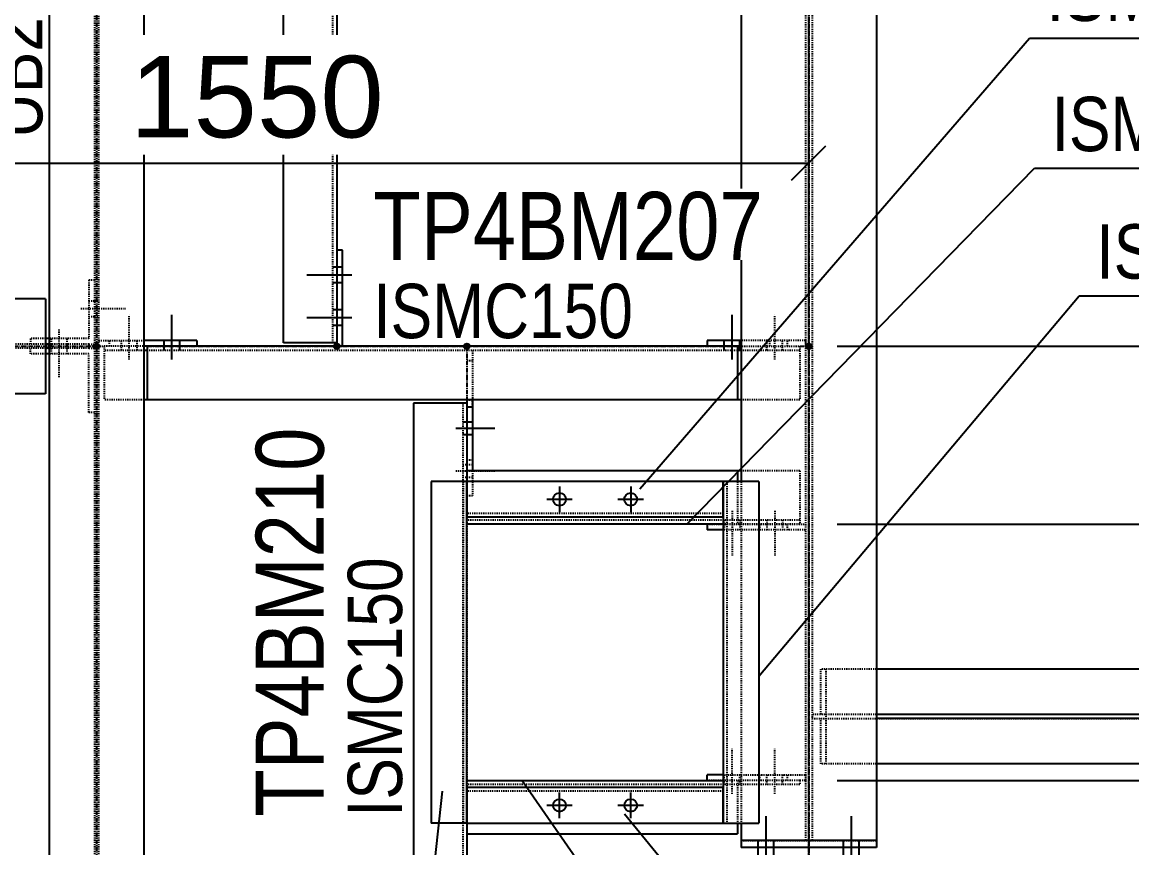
# Model space of a CAD drawing. Header units: millimetres. Extents: x 2102 to 21371, y 12217 to 26594.
# Drawn here: x 19028 to 20586, y 14616 to 15776 of the extents above; entities that cross this region are included whole.
import ezdxf

# ---------------------------------------------------------------- set-up
doc = ezdxf.new("R2010")
doc.units = ezdxf.units.MM
for name, pattern in [('CENTER', [12.7, 7.9375, -1.5875, 1.5875, -1.5875]), ('DXK_LINE_DOT2', [3.9198, 1.9599, -1.9599]), ('DXK_LINE_DOT5', [7.8785, 2.979, -0.9799, 0.9799, -0.9799, 0.9799, -0.9799])]:
    doc.linetypes.add(name, pattern=pattern)
for name, color, linetype in [('1', 7, 'Continuous'), ('2', 7, 'Continuous'), ('4', 7, 'Continuous'), ('6', 7, 'Continuous'), ('8', 7, 'Continuous')]:
    doc.layers.add(name, color=color, linetype=linetype)
doc.styles.add('Arial', font='arial.ttf', dxfattribs={"height": 0.2})
doc.styles.add('Arial Narrow', font='ARIALN.TTF', dxfattribs={"height": 0.2})

# ---------------------------------------------------------------- blocks, each defined once
blk = doc.blocks.new('GridLine-116860372-154899 - 114867')
at = {"layer": '2', "color": 7, "linetype": 'DXK_LINE_DOT5'}
blk.add_line((23950.6, 10927.9), (23950.6, 14695.8), dxfattribs=at)
blk = doc.blocks.new('GridLine-116860372-116904 - 114867')
at = {"layer": '2', "color": 7, "linetype": 'DXK_LINE_DOT5'}
blk.add_line((23950.6, 12454.5), (23950.6, 27661.7), dxfattribs=at)
blk = doc.blocks.new('Bolt-116860372-115338 - 114867')
at = {"layer": '1', "color": 1, "linetype": 'DXK_LINE_DOT2'}
for p, q in [((22673.1, 13886.9), (22751.8, 13886.9)), ((22687, 13900.6), (22697, 13900.6)), ((22697, 13900.6), (22704.1, 13900.6)), ((22687, 13873.1), (22697, 13873.1)), ((22697, 13873.1), (22704.1, 13873.1))]:
    blk.add_line(p, q, dxfattribs=at)
blk = doc.blocks.new('Bolt-116860372-115841 - 114867')
at = {"layer": '2', "color": 1, "linetype": 'Continuous'}
for p, q in [((23148.7, 13945.8), (23069.9, 13945.8)), ((23122.4, 13959.6), (23115.3, 13959.6)), ((23132.4, 13959.6), (23122.4, 13959.6)), ((23122.4, 13932.1), (23115.3, 13932.1)), ((23132.4, 13932.1), (23122.4, 13932.1)), ((23148.7, 13870.8), (23069.9, 13870.8)), ((23122.4, 13884.6), (23115.3, 13884.6)), ((23132.4, 13884.6), (23122.4, 13884.6)), ((23122.4, 13857.1), (23115.3, 13857.1)), ((23132.4, 13857.1), (23122.4, 13857.1))]:
    blk.add_line(p, q, dxfattribs=at)
blk = doc.blocks.new('Part-116860372-114999 - 114867')
at = {"layer": '1', "color": 6, "linetype": 'DXK_LINE_DOT2'}
for p, q in [((22697, 15569.1), (22697, 12668.6)), ((22704.1, 15569.1), (22704.1, 12668.6))]:
    blk.add_line(p, q, dxfattribs=at)
at = {"layer": '2', "color": 2, "linetype": 'Continuous'}
for p, q in [((22617.3, 15464.6), (22617.3, 12662.3)), ((22783.8, 15479.8), (22783.8, 12662.3))]:
    blk.add_line(p, q, dxfattribs=at)
at = {"layer": '4', "color": 4, "linetype": 'CENTER'}
blk.add_line((22700.6, 15583.3), (22700.6, 12570.8), dxfattribs=at)
blk = doc.blocks.new('Part-116860372-115005 - 114867')
at = {"layer": '1', "color": 6, "linetype": 'DXK_LINE_DOT2'}
for p, q in [((23944.7, 20971.6), (23944.7, 12953.3)), ((23956.4, 20971.6), (23956.4, 12953.3)), ((23831.8, 13583.3), (23831.8, 12983.3))]:
    blk.add_line(p, q, dxfattribs=at)
at = {"layer": '2', "color": 2, "linetype": 'Continuous'}
for p, q in [((23831.8, 15464.6), (23831.8, 13583.3)), ((24069.3, 15464.6), (24069.3, 12953.3)), ((23831.8, 12983.3), (23831.8, 12953.3)), ((24069.3, 12953.3), (23831.8, 12953.3))]:
    blk.add_line(p, q, dxfattribs=at)
at = {"layer": '4', "color": 4, "linetype": 'CENTER'}
blk.add_line((23950.6, 21320.8), (23950.6, 12570.8), dxfattribs=at)
blk = doc.blocks.new('Part-116860372-115019 - 114867')
at = {"layer": '4', "linetype": 'Continuous'}
for points in [[(21450.6, 13815.8, -1), (21450.6, 13825.8, -1)], [(22700.6, 13815.8, -1), (22700.6, 13825.8, -1)]]:
    blk.add_hatch(color=4, dxfattribs=at).paths.add_polyline_path(points)
at = {"layer": '1', "color": 6, "linetype": 'DXK_LINE_DOT2'}
for p, q in [((22231.7, 13904.1), (21794.2, 13904.1)), ((21464.1, 13824.4), (21464.1, 13817.3)), ((21533.8, 13824.4), (21464.1, 13824.4)), ((21533.8, 13817.3), (21464.1, 13817.3)), ((22611.1, 13824.4), (21540.1, 13824.4)), ((22611.1, 13817.3), (21540.1, 13817.3)), ((22687, 13824.4), (22617.3, 13824.4)), ((22687, 13817.3), (22617.3, 13817.3)), ((22687, 13824.4), (22687, 13817.3)), ((22231.7, 13737.6), (21794.2, 13737.6))]:
    blk.add_line(p, q, dxfattribs=at)
at = {"layer": '2', "color": 2, "linetype": 'Continuous'}
for p, q in [((21540.1, 13904.1), (21540.1, 13737.6)), ((21794.2, 13904.1), (21540.1, 13904.1)), ((22611.1, 13904.1), (22231.7, 13904.1)), ((22611.1, 13904.1), (22611.1, 13737.6)), ((21540.1, 13824.4), (21533.8, 13824.4)), ((21540.1, 13817.3), (21533.8, 13817.3)), ((22617.3, 13824.4), (22611.1, 13824.4)), ((22617.3, 13817.3), (22611.1, 13817.3)), ((21794.2, 13737.6), (21540.1, 13737.6)), ((22611.1, 13737.6), (22231.7, 13737.6))]:
    blk.add_line(p, q, dxfattribs=at)
at = {"layer": '4', "color": 4, "linetype": 'CENTER'}
blk.add_line((21450.6, 13820.8), (22700.6, 13820.8), dxfattribs=at)
at = {"layer": '4', "color": 4, "linetype": 'Continuous'}
for centre in [(21450.6, 13820.8), (22700.6, 13820.8)]:
    blk.add_circle(centre, 5, dxfattribs=at)
blk = doc.blocks.new('Bolt-116860372-115392 - 114867')
at = {"layer": '2', "color": 1, "linetype": 'Continuous'}
for p, q in [((23875.6, 12892.1), (23875.6, 12995.8)), ((23875.6, 12892.1), (23875.6, 12995.8)), ((23875.6, 12892.1), (23875.6, 12995.8)), ((23875.6, 12892.1), (23875.6, 12995.8)), ((23875.6, 12892.1), (23875.6, 12995.8)), ((23875.6, 12892.1), (23875.6, 12995.8)), ((24025.6, 12892.1), (24025.6, 12995.8)), ((24025.6, 12892.1), (24025.6, 12995.8)), ((24025.6, 12892.1), (24025.6, 12995.8)), ((24025.6, 12892.1), (24025.6, 12995.8)), ((24025.6, 12892.1), (24025.6, 12995.8)), ((24025.6, 12892.1), (24025.6, 12995.8)), ((23861.8, 12940.8), (23861.8, 12953.3)), ((23861.8, 12940.8), (23861.8, 12953.3)), ((23861.8, 12940.8), (23861.8, 12953.3)), ((23861.8, 12940.8), (23861.8, 12953.3)), ((23861.8, 12940.8), (23861.8, 12953.3)), ((23861.8, 12940.8), (23861.8, 12953.3)), ((23889.3, 12940.8), (23889.3, 12953.3)), ((23889.3, 12940.8), (23889.3, 12953.3)), ((23889.3, 12940.8), (23889.3, 12953.3)), ((23889.3, 12940.8), (23889.3, 12953.3)), ((23889.3, 12940.8), (23889.3, 12953.3)), ((23889.3, 12940.8), (23889.3, 12953.3)), ((24011.8, 12940.8), (24011.8, 12953.3)), ((24011.8, 12940.8), (24011.8, 12953.3)), ((24011.8, 12940.8), (24011.8, 12953.3)), ((24011.8, 12940.8), (24011.8, 12953.3)), ((24011.8, 12940.8), (24011.8, 12953.3)), ((24011.8, 12940.8), (24011.8, 12953.3)), ((24039.3, 12940.8), (24039.3, 12953.3)), ((24039.3, 12940.8), (24039.3, 12953.3)), ((24039.3, 12940.8), (24039.3, 12953.3)), ((24039.3, 12940.8), (24039.3, 12953.3)), ((24039.3, 12940.8), (24039.3, 12953.3)), ((24039.3, 12940.8), (24039.3, 12953.3)), ((23861.8, 12908.3), (23861.8, 12939.6)), ((23861.8, 12908.3), (23861.8, 12939.6)), ((23861.8, 12908.3), (23861.8, 12939.6)), ((23861.8, 12908.3), (23861.8, 12939.6)), ((23861.8, 12908.3), (23861.8, 12939.6)), ((23861.8, 12908.3), (23861.8, 12939.6)), ((23889.3, 12908.3), (23889.3, 12939.6)), ((23889.3, 12908.3), (23889.3, 12939.6)), ((23889.3, 12908.3), (23889.3, 12939.6)), ((23889.3, 12908.3), (23889.3, 12939.6)), ((23889.3, 12908.3), (23889.3, 12939.6)), ((23889.3, 12908.3), (23889.3, 12939.6)), ((24011.8, 12908.3), (24011.8, 12939.6)), ((24011.8, 12908.3), (24011.8, 12939.6)), ((24011.8, 12908.3), (24011.8, 12939.6)), ((24011.8, 12908.3), (24011.8, 12939.6)), ((24011.8, 12908.3), (24011.8, 12939.6)), ((24011.8, 12908.3), (24011.8, 12939.6)), ((24039.3, 12908.3), (24039.3, 12939.6)), ((24039.3, 12908.3), (24039.3, 12939.6)), ((24039.3, 12908.3), (24039.3, 12939.6)), ((24039.3, 12908.3), (24039.3, 12939.6)), ((24039.3, 12908.3), (24039.3, 12939.6)), ((24039.3, 12908.3), (24039.3, 12939.6))]:
    blk.add_line(p, q, dxfattribs=at)
blk = doc.blocks.new('Part-116860372-115027 - 114867')
at = {"layer": '4', "linetype": 'Continuous'}
for points in [[(22700.6, 13815.8, -1), (22700.6, 13825.8, -1)], [(23950.6, 13815.8, -1), (23950.6, 13825.8, -1)]]:
    blk.add_hatch(color=4, dxfattribs=at).paths.add_polyline_path(points)
at = {"layer": '1', "color": 6, "linetype": 'DXK_LINE_DOT2'}
for p, q in [((22714.1, 13820.8), (22714.1, 13727.1)), ((22790.1, 13820.8), (22714.1, 13820.8)), ((22783.8, 13813.7), (22714.1, 13813.7)), ((23825.6, 13813.7), (22790.1, 13813.7)), ((23825.6, 13820.8), (23934.7, 13820.8)), ((23934.7, 13813.7), (23831.8, 13813.7)), ((23934.7, 13820.8), (23934.7, 13727.1)), ((22783.8, 13727.1), (22714.1, 13727.1)), ((23934.7, 13727.1), (23831.8, 13727.1))]:
    blk.add_line(p, q, dxfattribs=at)
at = {"layer": '2', "color": 2, "linetype": 'Continuous'}
for p, q in [((22790.1, 13813.7), (22783.8, 13813.7)), ((23825.6, 13820.8), (22790.1, 13820.8)), ((22790.1, 13727.1), (22790.1, 13820.8)), ((23825.6, 13820.8), (23825.6, 13727.1)), ((23831.8, 13813.7), (23825.6, 13813.7)), ((23831.8, 13727.1), (22783.8, 13727.1))]:
    blk.add_line(p, q, dxfattribs=at)
at = {"layer": '4', "color": 4, "linetype": 'CENTER'}
for p, q in [((22700.6, 13820.8), (22714.1, 13820.8)), ((22790.1, 13820.8), (23825.6, 13820.8)), ((23934.7, 13820.8), (23950.6, 13820.8))]:
    blk.add_line(p, q, dxfattribs=at)
at = {"layer": '4', "color": 4, "linetype": 'Continuous'}
for centre in [(22700.6, 13820.8), (23950.6, 13820.8)]:
    blk.add_circle(centre, 5, dxfattribs=at)
blk = doc.blocks.new('Part-116860372-115028 - 114867')
at = {"layer": '4', "linetype": 'Continuous'}
for points in [[(23350.6, 13815.8, -1), (23350.6, 13825.8, -1)], [(23350.6, 12565.8, -1), (23350.6, 12575.8, -1)]]:
    blk.add_hatch(color=4, dxfattribs=at).paths.add_polyline_path(points)
at = {"layer": '1', "color": 6, "linetype": 'DXK_LINE_DOT2'}
for p, q in [((23343.4, 13720.8), (23343.4, 12668.6)), ((23350.6, 13583.3), (23350.6, 12983.3)), ((23256.8, 12662.3), (23256.8, 12584.8)), ((23343.4, 12662.3), (23343.4, 12584.8)), ((23350.6, 12668.6), (23350.6, 12584.8)), ((23350.6, 12584.8), (23256.8, 12584.8))]:
    blk.add_line(p, q, dxfattribs=at)
at = {"layer": '2', "color": 2, "linetype": 'Continuous'}
for p, q in [((23256.8, 13720.8), (23256.8, 12662.3)), ((23350.6, 13720.8), (23256.8, 13720.8)), ((23350.6, 13720.8), (23350.6, 13583.3)), ((23350.6, 12983.3), (23350.6, 12668.6)), ((23256.8, 12668.6), (23350.6, 12668.6)), ((23343.4, 12668.6), (23343.4, 12662.3))]:
    blk.add_line(p, q, dxfattribs=at)
at = {"layer": '4', "color": 4, "linetype": 'CENTER'}
for p, q in [((23350.6, 13820.8), (23350.6, 13583.3)), ((23350.6, 12983.3), (23350.6, 12668.6)), ((23350.6, 12584.8), (23350.6, 12570.8))]:
    blk.add_line(p, q, dxfattribs=at)
at = {"layer": '4', "color": 4, "linetype": 'Continuous'}
for centre in [(23350.6, 13820.8), (23350.6, 12570.8)]:
    blk.add_circle(centre, 5, dxfattribs=at)
blk = doc.blocks.new('Part-116860372-115101 - 114867')
at = {"layer": '4', "linetype": 'Continuous'}
for points in [[(23122.4, 15578.3, -1), (23122.4, 15588.3, -1)], [(23122.4, 13815.8, -1), (23122.4, 13825.8, -1)]]:
    blk.add_hatch(color=4, dxfattribs=at).paths.add_polyline_path(points)
at = {"layer": '1', "color": 6, "linetype": 'DXK_LINE_DOT2'}
for p, q in [((23122.4, 15569.1), (23028.7, 15569.1)), ((23028.7, 15569.1), (23028.7, 15473.5)), ((23115.3, 15569.1), (23115.3, 15479.8)), ((23122.4, 15569.1), (23122.4, 15319.6)), ((23115.3, 13827.1), (23115.3, 15473.5)), ((23028.7, 15339.6), (23028.7, 15177.1)), ((23122.4, 15319.6), (23122.4, 15177.1))]:
    blk.add_line(p, q, dxfattribs=at)
at = {"layer": '2', "color": 2, "linetype": 'Continuous'}
for p, q in [((23028.7, 15479.8), (23028.7, 15339.6)), ((23122.4, 15473.5), (23028.7, 15473.5)), ((23115.3, 15479.8), (23115.3, 15473.5)), ((23122.4, 15473.5), (23122.4, 15339.6)), ((23028.7, 13827.1), (23028.7, 15177.1)), ((23122.4, 15177.1), (23122.4, 13827.1)), ((23122.4, 13827.1), (23028.7, 13827.1))]:
    blk.add_line(p, q, dxfattribs=at)
at = {"layer": '4', "color": 4, "linetype": 'CENTER'}
for p, q in [((23122.4, 15583.3), (23122.4, 15569.1)), ((23122.4, 15177.1), (23122.4, 13820.8))]:
    blk.add_line(p, q, dxfattribs=at)
at = {"layer": '4', "color": 4, "linetype": 'Continuous'}
for centre in [(23122.4, 15583.3), (23122.4, 13820.8)]:
    blk.add_circle(centre, 5, dxfattribs=at)
blk = doc.blocks.new('Part-116860372-115323 - 114867')
at = {"layer": '1', "color": 6, "linetype": 'DXK_LINE_DOT2'}
for p, q in [((22584.5, 13807.3), (22584.5, 13817.3)), ((22611.1, 13817.3), (22617.3, 13817.3)), ((22687, 13817.3), (22697, 13817.3)), ((22611.1, 13807.3), (22584.5, 13807.3)), ((22687, 13807.3), (22617.3, 13807.3)), ((22687, 13704.8), (22687, 13807.3)), ((22697, 13704.8), (22687, 13704.8))]:
    blk.add_line(p, q, dxfattribs=at)
at = {"layer": '2', "color": 2, "linetype": 'Continuous'}
blk.add_line((22617.3, 13807.3), (22611.1, 13807.3), dxfattribs=at)
blk = doc.blocks.new('Part-116860372-115324 - 114867')
at = {"layer": '1', "color": 6, "linetype": 'DXK_LINE_DOT2'}
for p, q in [((22697, 13936.9), (22687, 13936.9)), ((22687, 13936.9), (22687, 13834.4)), ((22584.5, 13834.4), (22584.5, 13824.4)), ((22611.1, 13834.4), (22584.5, 13834.4)), ((22687, 13834.4), (22617.3, 13834.4)), ((22611.1, 13824.4), (22617.3, 13824.4)), ((22687, 13824.4), (22697, 13824.4))]:
    blk.add_line(p, q, dxfattribs=at)
at = {"layer": '2', "color": 2, "linetype": 'Continuous'}
blk.add_line((22617.3, 13834.4), (22611.1, 13834.4), dxfattribs=at)
blk = doc.blocks.new('Bolt-116860372-115325 - 114867')
at = {"layer": '1', "color": 1, "linetype": 'DXK_LINE_DOT2'}
for p, q in [((22634.5, 13850.6), (22634.5, 13765.6)), ((22620.8, 13834.4), (22620.8, 13824.4)), ((22648.3, 13834.4), (22648.3, 13824.4)), ((22620.8, 13824.4), (22620.8, 13817.3)), ((22620.8, 13817.3), (22620.8, 13807.3)), ((22648.3, 13824.4), (22648.3, 13817.3)), ((22648.3, 13817.3), (22648.3, 13807.3))]:
    blk.add_line(p, q, dxfattribs=at)
blk = doc.blocks.new('Part-116860372-115391 - 114867')
at = {"layer": '1', "color": 6, "linetype": 'DXK_LINE_DOT2'}
blk.add_line((23831.8, 12953.3), (24069.3, 12953.3), dxfattribs=at)
at = {"layer": '2', "color": 2, "linetype": 'Continuous'}
for p, q in [((23831.8, 12953.3), (23831.8, 12940.8)), ((24069.3, 12953.3), (24069.3, 12940.8)), ((24069.3, 12940.8), (23831.8, 12940.8))]:
    blk.add_line(p, q, dxfattribs=at)
blk = doc.blocks.new('Bolt-116860372-116775 - 114867')
at = {"layer": '2', "color": 1, "linetype": 'Continuous'}
for p, q in [((23513.1, 12992.1), (23513.1, 13037.1)), ((23638.1, 12992.1), (23638.1, 13037.1)), ((23535.6, 13014.6), (23490.6, 13014.6)), ((23660.6, 13014.6), (23615.6, 13014.6))]:
    blk.add_line(p, q, dxfattribs=at)
for centre in [(23513.1, 13014.6), (23638.1, 13014.6)]:
    blk.add_circle(centre, 11.2, dxfattribs=at)
blk = doc.blocks.new('Bolt-116860372-115831 - 114867')
at = {"layer": '1', "color": 1, "linetype": 'DXK_LINE_DOT2'}
for p, q in [((23891, 13797.5), (23891, 13876.2)), ((23877.2, 13820.8), (23877.2, 13830.8)), ((23904.7, 13820.8), (23904.7, 13830.8)), ((23877.2, 13813.7), (23877.2, 13820.8)), ((23904.7, 13813.7), (23904.7, 13820.8))]:
    blk.add_line(p, q, dxfattribs=at)
at = {"layer": '2', "color": 1, "linetype": 'Continuous'}
for p, q in [((23816, 13797.5), (23816, 13876.2)), ((23802.2, 13820.8), (23802.2, 13830.8)), ((23829.7, 13820.8), (23829.7, 13830.8)), ((23802.2, 13813.7), (23802.2, 13820.8)), ((23829.7, 13813.7), (23829.7, 13820.8))]:
    blk.add_line(p, q, dxfattribs=at)
blk = doc.blocks.new('Part-116860372-115835 - 114867')
at = {"layer": '1', "color": 6, "linetype": 'DXK_LINE_DOT2'}
for p, q in [((23360.6, 13813.7), (23360.6, 13727.1)), ((23360.6, 13795.1), (23350.6, 13795.1)), ((23350.6, 13727.1), (23360.6, 13727.1)), ((23360.6, 13714.6), (23360.6, 13724.7)), ((23360.6, 13620.8), (23350.6, 13620.8)), ((23360.6, 13602.1), (23360.6, 13558.3)), ((23360.6, 13558.3), (23350.6, 13558.3))]:
    blk.add_line(p, q, dxfattribs=at)
at = {"layer": '2', "color": 2, "linetype": 'Continuous'}
for p, q in [((23350.6, 13727.1), (23350.6, 13721.9)), ((23350.6, 13721.9), (23350.6, 13720.8)), ((23350.6, 13714.6), (23360.6, 13714.6)), ((23360.6, 13727.1), (23360.6, 13726.5)), ((23360.6, 13726.5), (23360.6, 13714.6)), ((23360.6, 13714.6), (23360.6, 13602.1))]:
    blk.add_line(p, q, dxfattribs=at)
blk = doc.blocks.new('Part-116860372-115828 - 114867')
at = {"layer": '1', "color": 6, "linetype": 'DXK_LINE_DOT2'}
for p, q in [((22704.1, 13830.8), (22783.8, 13830.8)), ((22722.9, 13830.8), (22722.9, 13820.8)), ((22783.8, 13830.8), (22783.8, 13820.8))]:
    blk.add_line(p, q, dxfattribs=at)
at = {"layer": '2', "color": 2, "linetype": 'Continuous'}
for p, q in [((22876.6, 13830.8), (22783.8, 13830.8)), ((22876.6, 13830.8), (22876.6, 13820.8)), ((22790.1, 13820.8), (22783.8, 13820.8))]:
    blk.add_line(p, q, dxfattribs=at)
blk = doc.blocks.new('Part-116860372-115829 - 114867')
at = {"layer": '1', "color": 6, "linetype": 'DXK_LINE_DOT2'}
for p, q in [((23944.7, 13830.8), (23831.8, 13830.8)), ((23882.2, 13820.8), (23882.2, 13830.8)), ((23913.5, 13820.8), (23913.5, 13830.8)), ((23944.7, 13830.8), (23944.7, 13820.8))]:
    blk.add_line(p, q, dxfattribs=at)
at = {"layer": '2', "color": 2, "linetype": 'Continuous'}
for p, q in [((23831.8, 13830.8), (23772.2, 13830.8)), ((23772.2, 13830.8), (23772.2, 13820.8)), ((23831.8, 13820.8), (23825.6, 13820.8))]:
    blk.add_line(p, q, dxfattribs=at)
blk = doc.blocks.new('Bolt-116860372-115830 - 114867')
at = {"layer": '1', "color": 1, "linetype": 'DXK_LINE_DOT2'}
for p, q in [((22757.9, 13797.5), (22757.9, 13876.2)), ((22744.1, 13820.8), (22744.1, 13830.8)), ((22771.6, 13820.8), (22771.6, 13830.8)), ((22744.1, 13813.7), (22744.1, 13820.8)), ((22771.6, 13813.7), (22771.6, 13820.8))]:
    blk.add_line(p, q, dxfattribs=at)
at = {"layer": '2', "color": 1, "linetype": 'Continuous'}
for p, q in [((22832.9, 13797.5), (22832.9, 13876.2)), ((22819.1, 13820.8), (22819.1, 13830.8)), ((22846.6, 13820.8), (22846.6, 13830.8)), ((22819.1, 13813.7), (22819.1, 13820.8)), ((22846.6, 13813.7), (22846.6, 13820.8))]:
    blk.add_line(p, q, dxfattribs=at)
blk = doc.blocks.new('Bolt-116860372-115836 - 114867')
at = {"layer": '1', "color": 1, "linetype": 'DXK_LINE_DOT2'}
for p, q in [((23330.9, 13602.1), (23399.7, 13602.1)), ((23343.4, 13613.3), (23350.6, 13613.3)), ((23350.6, 13613.3), (23360.6, 13613.3)), ((23343.4, 13590.8), (23350.6, 13590.8)), ((23350.6, 13590.8), (23360.6, 13590.8))]:
    blk.add_line(p, q, dxfattribs=at)
at = {"layer": '2', "color": 1, "linetype": 'Continuous'}
for p, q in [((23330.9, 13677.1), (23399.7, 13677.1)), ((23343.4, 13688.3), (23350.6, 13688.3)), ((23350.6, 13688.3), (23360.6, 13688.3)), ((23343.4, 13665.8), (23350.6, 13665.8)), ((23350.6, 13665.8), (23360.6, 13665.8))]:
    blk.add_line(p, q, dxfattribs=at)
blk = doc.blocks.new('Part-116860372-115840 - 114867')
at = {"layer": '2', "color": 2, "linetype": 'Continuous'}
for p, q in [((23132.4, 13989.6), (23122.4, 13989.6)), ((23132.4, 13820.8), (23132.4, 13989.6)), ((23122.4, 13827.1), (23122.4, 13820.8))]:
    blk.add_line(p, q, dxfattribs=at)
blk = doc.blocks.new('Bolt-116860372-149998 - 114867')
at = {"layer": '1', "color": 1, "linetype": 'DXK_LINE_DOT2'}
for p, q in [((23815.9, 13531.7), (23815.9, 13453)), ((23890.9, 13531.7), (23890.9, 13453)), ((23802.2, 13515.5), (23802.2, 13508.3)), ((23802.2, 13508.3), (23802.2, 13498.3)), ((23829.7, 13515.5), (23829.7, 13508.3)), ((23829.7, 13508.3), (23829.7, 13498.3)), ((23877.2, 13515.5), (23877.2, 13508.3)), ((23877.2, 13508.3), (23877.2, 13498.3)), ((23904.7, 13515.5), (23904.7, 13508.3)), ((23904.7, 13508.3), (23904.7, 13498.3))]:
    blk.add_line(p, q, dxfattribs=at)
blk = doc.blocks.new('Bolt-116860372-116776 - 114867')
at = {"layer": '2', "color": 1, "linetype": 'Continuous'}
for p, q in [((23513.1, 13574.6), (23513.1, 13529.6)), ((23638.1, 13574.6), (23638.1, 13529.6)), ((23490.6, 13552.1), (23535.6, 13552.1)), ((23615.6, 13552.1), (23660.6, 13552.1))]:
    blk.add_line(p, q, dxfattribs=at)
for centre in [(23513.1, 13552.1), (23638.1, 13552.1)]:
    blk.add_circle(centre, 11.3, dxfattribs=at)
blk = doc.blocks.new('Part-116860372-116770 - 114867')
at = {"layer": '1', "color": 6, "linetype": 'DXK_LINE_DOT2'}
for p, q in [((23800.6, 13058.3), (23772.2, 13058.3)), ((23800.6, 13068.3), (23944.7, 13068.3)), ((23865, 13058.3), (23865, 13068.3)), ((23913.4, 13058.3), (23913.4, 13068.3)), ((23944.7, 13058.3), (23934.7, 13058.3)), ((23944.7, 13068.3), (23944.7, 13058.3))]:
    blk.add_line(p, q, dxfattribs=at)
at = {"layer": '2', "color": 2, "linetype": 'Continuous'}
for p in [(23772.2, 13058.3), (23800.6, 13068.3)]:
    blk.add_line(p, (23772.2, 13068.3), dxfattribs=at)
blk = doc.blocks.new('Part-116860372-116768 - 114867')
at = {"layer": '1', "color": 6, "linetype": 'DXK_LINE_DOT2'}
blk.add_line((23344.3, 13583.3), (23344.3, 12983.3), dxfattribs=at)
at = {"layer": '2', "color": 2, "linetype": 'Continuous'}
for p, q in [((23288.1, 13583.3), (23288.1, 12983.3)), ((23350.6, 13583.3), (23288.1, 13583.3)), ((23350.6, 12983.3), (23350.6, 13583.3)), ((23350.6, 12983.3), (23288.1, 12983.3))]:
    blk.add_line(p, q, dxfattribs=at)
blk = doc.blocks.new('Part-116860372-116767 - 114867')
at = {"layer": '1', "color": 6, "linetype": 'DXK_LINE_DOT2'}
blk.add_line((23800.6, 13527.1), (23350.6, 13527.1), dxfattribs=at)
at = {"layer": '2', "color": 2, "linetype": 'Continuous'}
for p, q in [((23800.6, 13583.3), (23350.6, 13583.3)), ((23350.6, 13583.3), (23350.6, 13520.8)), ((23800.6, 13520.8), (23800.6, 13583.3)), ((23800.6, 13520.8), (23350.6, 13520.8))]:
    blk.add_line(p, q, dxfattribs=at)
blk = doc.blocks.new('Part-116860372-116761 - 114867')
at = {"layer": '1', "color": 6, "linetype": 'DXK_LINE_DOT2'}
for p, q in [((23934.7, 13602.1), (23831.8, 13602.1)), ((23934.7, 13602.1), (23934.7, 13508.3)), ((23825.6, 13583.3), (23825.6, 13508.3)), ((23934.7, 13515.5), (23350.6, 13515.5)), ((23934.7, 13508.3), (23800.6, 13508.3))]:
    blk.add_line(p, q, dxfattribs=at)
at = {"layer": '2', "color": 2, "linetype": 'Continuous'}
for p, q in [((23831.8, 13602.1), (23350.6, 13602.1)), ((23350.6, 13602.1), (23350.6, 13583.3)), ((23825.6, 13602.1), (23825.6, 13583.3)), ((23800.6, 13508.3), (23350.6, 13508.3))]:
    blk.add_line(p, q, dxfattribs=at)
blk = doc.blocks.new('Part-116860372-116762 - 114867')
at = {"layer": '1', "color": 6, "linetype": 'DXK_LINE_DOT2'}
blk.add_line((23806.8, 13583.3), (23806.8, 12983.3), dxfattribs=at)
at = {"layer": '2', "color": 2, "linetype": 'Continuous'}
for p, q in [((23863.1, 13583.3), (23800.6, 13583.3)), ((23800.6, 13583.3), (23800.6, 12983.3)), ((23863.1, 13583.3), (23863.1, 12983.3)), ((23800.6, 12983.3), (23863.1, 12983.3))]:
    blk.add_line(p, q, dxfattribs=at)
blk = doc.blocks.new('Part-116860372-116763 - 114867')
at = {"layer": '1', "color": 6, "linetype": 'DXK_LINE_DOT2'}
for p, q in [((23934.7, 13051.2), (23350.6, 13051.2)), ((23934.7, 13058.3), (23800.6, 13058.3)), ((23825.6, 13058.3), (23825.6, 12983.3)), ((23934.7, 13058.3), (23934.7, 13051.2))]:
    blk.add_line(p, q, dxfattribs=at)
at = {"layer": '2', "color": 2, "linetype": 'Continuous'}
for p, q in [((23350.6, 13058.3), (23800.6, 13058.3)), ((23350.6, 12983.3), (23350.6, 12964.6)), ((23825.6, 12983.3), (23825.6, 12964.6)), ((23350.6, 12964.6), (23825.6, 12964.6))]:
    blk.add_line(p, q, dxfattribs=at)
blk = doc.blocks.new('Part-116860372-116766 - 114867')
at = {"layer": '1', "color": 6, "linetype": 'DXK_LINE_DOT2'}
blk.add_line((23800.6, 13039.6), (23350.6, 13039.6), dxfattribs=at)
at = {"layer": '2', "color": 2, "linetype": 'Continuous'}
for p, q in [((23350.6, 13045.8), (23350.6, 12983.3)), ((23800.6, 13045.8), (23350.6, 13045.8)), ((23800.6, 12983.3), (23800.6, 13045.8)), ((23350.6, 12983.3), (23800.6, 12983.3))]:
    blk.add_line(p, q, dxfattribs=at)
blk = doc.blocks.new('Bolt-116860372-116773 - 114867')
at = {"layer": '1', "color": 1, "linetype": 'DXK_LINE_DOT2'}
for p, q in [((23815.9, 13035), (23815.9, 13113.7)), ((23890.9, 13035), (23890.9, 13113.7)), ((23802.2, 13058.3), (23802.2, 13068.3)), ((23802.2, 13051.2), (23802.2, 13058.3)), ((23829.7, 13058.3), (23829.7, 13068.3)), ((23829.7, 13051.2), (23829.7, 13058.3)), ((23877.2, 13058.3), (23877.2, 13068.3)), ((23877.2, 13051.2), (23877.2, 13058.3)), ((23904.7, 13058.3), (23904.7, 13068.3)), ((23904.7, 13051.2), (23904.7, 13058.3))]:
    blk.add_line(p, q, dxfattribs=at)
blk = doc.blocks.new('Part-116860372-149997 - 114867')
at = {"layer": '1', "color": 6, "linetype": 'DXK_LINE_DOT2'}
for p, q in [((23772.2, 13508.3), (23944.7, 13508.3)), ((23944.7, 13498.3), (23800.6, 13498.3)), ((23865, 13498.3), (23865, 13508.3)), ((23913.4, 13498.3), (23913.4, 13508.3)), ((23944.7, 13508.3), (23944.7, 13498.3))]:
    blk.add_line(p, q, dxfattribs=at)
at = {"layer": '2', "color": 2, "linetype": 'Continuous'}
for p in [(23772.2, 13508.3), (23800.6, 13498.3)]:
    blk.add_line(p, (23772.2, 13498.3), dxfattribs=at)
blk = doc.blocks.new('Part-116860372-154271 - 114867')
at = {"layer": '1', "color": 6, "linetype": 'DXK_LINE_DOT2'}
for p, q in [((23971.7, 13174.4), (23971.7, 13254.1)), ((24069.3, 13254.1), (23971.7, 13254.1)), ((23981.4, 13087.6), (23981.4, 13254.1)), ((23956.4, 13174.4), (23956.4, 13167.3)), ((24069.3, 13174.4), (23956.4, 13174.4)), ((23956.4, 13167.3), (24650.6, 13167.3)), ((23971.7, 13087.6), (23971.7, 13167.3)), ((24069.3, 13087.6), (23971.7, 13087.6))]:
    blk.add_line(p, q, dxfattribs=at)
at = {"layer": '2', "color": 2, "linetype": 'Continuous'}
for p, q in [((24713.1, 13254.1), (24069.3, 13254.1)), ((24713.1, 13254.1), (24713.1, 13087.6)), ((24713.1, 13174.4), (24069.3, 13174.4)), ((24713.1, 13167.3), (24069.3, 13167.3)), ((24650.6, 13167.3), (24650.6, 13174.4)), ((24713.1, 13087.6), (24069.3, 13087.6))]:
    blk.add_line(p, q, dxfattribs=at)
blk = doc.blocks.new('StraightDimension-116860372-123081 - 114867')
at = {"layer": '6', "color": 3, "linetype": 'Continuous'}
for p, q in [((25409.5, 15553.3), (25349.5, 15613.3)), ((24000.6, 15583.3), (25499.5, 15583.3)), ((25379.5, 13820.8), (25379.5, 15583.3)), ((25349.5, 13850.8), (25409.5, 13790.8)), ((24000.6, 13820.8), (25499.5, 13820.8))]:
    blk.add_line(p, q, dxfattribs=at)
at = {"color": 0}
blk.add_wipeout([(25364.5, 14954.4), (25154.5, 14954.4), (25154.5, 14449.7), (25364.5, 14449.7)], dxfattribs=at).dxf.layer = '6'
at = {"layer": '6', "color": 7, "style": 'Arial'}
blk.add_text('1410', height=143.26, rotation=90.0002, dxfattribs=at).set_placement((25334.5, 14479.7))
blk = doc.blocks.new('StraightDimension-116860372-130506 - 114867')
at = {"layer": '6', "color": 3, "linetype": 'Continuous'}
for p, q in [((25069.8, 13028.3), (25009.8, 13088.3)), ((24000.6, 13058.3), (25159.8, 13058.3)), ((25039.8, 12570.8), (25039.8, 13058.3)), ((25009.8, 12600.8), (25069.8, 12540.8)), ((24000.6, 12570.8), (25159.8, 12570.8))]:
    blk.add_line(p, q, dxfattribs=at)
at = {"color": 0}
blk.add_wipeout([(25024.8, 13011.4), (24814.8, 13011.4), (24814.8, 12617.8), (25024.8, 12617.8)], dxfattribs=at).dxf.layer = '6'
at = {"layer": '6', "color": 7, "style": 'Arial'}
blk.add_text('390', height=143.26, rotation=90.0002, dxfattribs=at).set_placement((24994.8, 12647.8))
blk = doc.blocks.new('StraightDimension-116860372-123082 - 114867')
at = {"layer": '6', "color": 3, "linetype": 'Continuous'}
for p, q in [((25409.5, 13790.8), (25349.5, 13850.8)), ((24000.6, 13820.8), (25499.5, 13820.8)), ((25379.5, 12570.8), (25379.5, 13820.8)), ((25349.5, 12600.8), (25409.5, 12540.8)), ((24000.6, 12570.8), (25499.5, 12570.8))]:
    blk.add_line(p, q, dxfattribs=at)
at = {"color": 0}
blk.add_wipeout([(25364.5, 13448.2), (25154.5, 13448.2), (25154.5, 12943.5), (25364.5, 12943.5)], dxfattribs=at).dxf.layer = '6'
at = {"layer": '6', "color": 7, "style": 'Arial'}
blk.add_text('1000', height=143.26, rotation=90.0002, dxfattribs=at).set_placement((25334.5, 12973.5))
blk = doc.blocks.new('StraightDimension-116860372-128628 - 114867')
at = {"layer": '6', "color": 3, "linetype": 'Continuous'}
for p, q in [((23950.6, 13870.8), (23950.6, 14262.6)), ((23920.6, 14112.6), (23980.6, 14172.6)), ((22013, 14142.6), (23950.6, 14142.6))]:
    blk.add_line(p, q, dxfattribs=at)
at = {"color": 0}
blk.add_wipeout([(23234.1, 14157.6), (23234.1, 14367.6), (22729.4, 14367.6), (22729.4, 14157.6)], dxfattribs=at).dxf.layer = '6'
at = {"layer": '6', "color": 7, "style": 'Arial'}
blk.add_text('1550', height=143.26, dxfattribs=at).set_placement((22759.4, 14187.6))
blk = doc.blocks.new('StraightDimension-116860372-130505 - 114867')
at = {"layer": '6', "color": 3, "linetype": 'Continuous'}
for p, q in [((25069.8, 13478.3), (25009.8, 13538.3)), ((24000.6, 13508.3), (25159.8, 13508.3)), ((25039.8, 13058.3), (25039.8, 13508.3)), ((25009.8, 13088.3), (25069.8, 13028.3)), ((24000.6, 13058.3), (25159.8, 13058.3))]:
    blk.add_line(p, q, dxfattribs=at)
at = {"color": 0}
blk.add_wipeout([(25024.8, 13480.1), (24814.8, 13480.1), (24814.8, 13086.6), (25024.8, 13086.6)], dxfattribs=at).dxf.layer = '6'
at = {"layer": '6', "color": 7, "style": 'Arial'}
blk.add_text('360', height=143.26, rotation=90.0002, dxfattribs=at).set_placement((24994.8, 13116.6))
blk = doc.blocks.new('Mark-116860372-130875 - 114867')
at = {"layer": '8', "color": 7, "linetype": 'Continuous'}
for p, q in [((23627, 12999.8), (24307.8, 12170.3)), ((24307.8, 12170.3), (24824.5, 12170.3))]:
    blk.add_line(p, q, dxfattribs=at)
at = {"color": 0}
blk.add_wipeout([(24794.5, 12200.3), (24794.5, 12300.3), (24337.8, 12300.3), (24337.8, 12200.3)], dxfattribs=at).dxf.layer = '8'
blk.add_wipeout([(24794.5, 12200.3), (24794.5, 12300.3), (24337.8, 12300.3), (24337.8, 12200.3)], dxfattribs=at).dxf.layer = '8'
at = {"layer": '8', "color": 7, "style": 'Arial Narrow'}
blk.add_text('ISMC100', height=95.44, dxfattribs=at).set_placement((24337.8, 12200.3))
blk = doc.blocks.new('Mark-116860372-130882 - 114867')
at = {"layer": '8', "color": 7, "linetype": 'Continuous'}
for p, q in [((23863.1, 13241.6), (24425.4, 13909.7)), ((24425.4, 13909.7), (24942.1, 13909.7))]:
    blk.add_line(p, q, dxfattribs=at)
at = {"color": 0}
blk.add_wipeout([(24912.1, 13939.7), (24912.1, 14039.7), (24455.4, 14039.7), (24455.4, 13939.7)], dxfattribs=at).dxf.layer = '8'
blk.add_wipeout([(24912.1, 13939.7), (24912.1, 14039.7), (24455.4, 14039.7), (24455.4, 13939.7)], dxfattribs=at).dxf.layer = '8'
at = {"layer": '8', "color": 7, "style": 'Arial Narrow'}
blk.add_text('ISMC100', height=95.44, dxfattribs=at).set_placement((24455.4, 13939.7))
blk = doc.blocks.new('Mark-116860372-129887 - 114867')
at = {"color": 0}
for points in [[(23871.3, 13972.6), (23871.3, 14097.6), (23186.3, 14097.6), (23186.3, 13972.6)], [(23643, 13835.1), (23643, 13935.1), (23186.3, 13935.1), (23186.3, 13835.1)]]:
    blk.add_wipeout(points, dxfattribs=at).dxf.layer = '8'
for points in [[(23871.3, 13972.6), (23871.3, 14097.6), (23186.3, 14097.6), (23186.3, 13972.6)], [(23643, 13835.1), (23643, 13935.1), (23186.3, 13935.1), (23186.3, 13835.1)]]:
    blk.add_wipeout(points, dxfattribs=at).dxf.layer = '8'
at = {"layer": '8', "color": 7, "style": 'Arial Narrow'}
for s, height, p in [('TP4BM207', 119.3, (23186.3, 13972.6)), ('ISMC150', 95.44, (23186.3, 13835.1))]:
    blk.add_text(s, height=height, dxfattribs=at).set_placement(p)
blk = doc.blocks.new('Mark-116860372-130891 - 114867')
at = {"layer": '8', "color": 7, "linetype": 'Continuous'}
for p in [(23307.2, 13039.6), (22707.4, 12270.6)]:
    blk.add_line(p, (23224.1, 12270.6), dxfattribs=at)
at = {"color": 0}
blk.add_wipeout([(23194.1, 12300.6), (23194.1, 12400.6), (22737.4, 12400.6), (22737.4, 12300.6)], dxfattribs=at).dxf.layer = '8'
blk.add_wipeout([(23194.1, 12300.6), (23194.1, 12400.6), (22737.4, 12400.6), (22737.4, 12300.6)], dxfattribs=at).dxf.layer = '8'
at = {"layer": '8', "color": 7, "style": 'Arial Narrow'}
blk.add_text('ISMC100', height=95.44, dxfattribs=at).set_placement((22737.4, 12300.6))
blk = doc.blocks.new('Mark-116860372-130890 - 114867')
at = {"layer": '8', "color": 7, "linetype": 'Continuous'}
for p, q in [((23654.1, 13570.5), (24338.2, 14362.1)), ((24338.2, 14362.1), (24854.9, 14362.1))]:
    blk.add_line(p, q, dxfattribs=at)
at = {"color": 0}
blk.add_wipeout([(24824.9, 14392.1), (24824.9, 14492.1), (24368.2, 14492.1), (24368.2, 14392.1)], dxfattribs=at).dxf.layer = '8'
blk.add_wipeout([(24824.9, 14392.1), (24824.9, 14492.1), (24368.2, 14492.1), (24368.2, 14392.1)], dxfattribs=at).dxf.layer = '8'
at = {"layer": '8', "color": 7, "style": 'Arial Narrow'}
blk.add_text('ISMC100', height=95.44, dxfattribs=at).set_placement((24368.2, 14392.1))
blk = doc.blocks.new('Mark-116860372-130802 - 114867')
at = {"layer": '8', "color": 7, "linetype": 'Continuous'}
for p, q in [((23736.7, 13508.3), (24346.9, 14133.5)), ((24346.9, 14133.5), (24863.6, 14133.5))]:
    blk.add_line(p, q, dxfattribs=at)
at = {"color": 0}
blk.add_wipeout([(24833.6, 14163.5), (24833.6, 14263.5), (24376.9, 14263.5), (24376.9, 14163.5)], dxfattribs=at).dxf.layer = '8'
blk.add_wipeout([(24833.6, 14163.5), (24833.6, 14263.5), (24376.9, 14263.5), (24376.9, 14163.5)], dxfattribs=at).dxf.layer = '8'
at = {"layer": '8', "color": 7, "style": 'Arial Narrow'}
blk.add_text('ISMC150', height=95.44, dxfattribs=at).set_placement((24376.9, 14163.5))
blk = doc.blocks.new('Mark-116860372-129913 - 114867')
at = {"color": 0}
for points in [[(22605.5, 14972), (22505.5, 14972), (22505.5, 14186.3), (22605.5, 14186.3)], [(22468, 14871.3), (22343, 14871.3), (22343, 14186.3), (22468, 14186.3)]]:
    blk.add_wipeout(points, dxfattribs=at).dxf.layer = '8'
for points in [[(22605.5, 14972), (22505.5, 14972), (22505.5, 14186.3), (22605.5, 14186.3)], [(22468, 14871.3), (22343, 14871.3), (22343, 14186.3), (22468, 14186.3)]]:
    blk.add_wipeout(points, dxfattribs=at).dxf.layer = '8'
at = {"layer": '8', "color": 7, "style": 'Arial Narrow'}
for s, height, p in [('UB203X133X25', 95.443, (22605.5, 14186.3)), ('TP4BM200', 119.3, (22468, 14186.3))]:
    blk.add_text(s, height=height, rotation=90.0002, dxfattribs=at).set_placement(p)
blk = doc.blocks.new('Mark-116860372-130804 - 114867')
at = {"layer": '8', "color": 7, "linetype": 'Continuous'}
for p, q in [((23447.3, 13058.3), (24250, 11908.9)), ((24250, 11908.9), (24766.8, 11908.9))]:
    blk.add_line(p, q, dxfattribs=at)
at = {"color": 0}
blk.add_wipeout([(24736.8, 11938.9), (24736.8, 12038.9), (24280, 12038.9), (24280, 11938.9)], dxfattribs=at).dxf.layer = '8'
blk.add_wipeout([(24736.8, 11938.9), (24736.8, 12038.9), (24280, 12038.9), (24280, 11938.9)], dxfattribs=at).dxf.layer = '8'
at = {"layer": '8', "color": 7, "style": 'Arial Narrow'}
blk.add_text('ISMC150', height=95.44, dxfattribs=at).set_placement((24280, 11938.9))
blk = doc.blocks.new('Mark-116860372-130854 - 114867')
at = {"color": 0, "linetype": 'Continuous'}
for points in [[(23099.3, 13679.6), (22974.3, 13679.6), (22974.3, 12994.5), (23099.3, 12994.5)], [(23236.8, 13451.3), (23136.8, 13451.3), (23136.8, 12994.5), (23236.8, 12994.5)]]:
    blk.add_wipeout(points, dxfattribs=at).dxf.layer = '8'
for points in [[(23099.3, 13679.6), (22974.3, 13679.6), (22974.3, 12994.5), (23099.3, 12994.5)], [(23236.8, 13451.3), (23136.8, 13451.3), (23136.8, 12994.5), (23236.8, 12994.5)]]:
    blk.add_wipeout(points, dxfattribs=at).dxf.layer = '8'
at = {"layer": '8', "color": 7, "linetype": 'Continuous', "style": 'Arial Narrow'}
for s, height, p in [('TP4BM210', 119.3, (23099.3, 12994.5)), ('ISMC150', 95.44, (23236.8, 12994.5))]:
    blk.add_text(s, height=height, rotation=90.0002, dxfattribs=at).set_placement(p)

msp = doc.modelspace()

# ---------------------------------------------------------------- block references
at = {"xscale": 0.8, "yscale": 0.8, "zscale": 0.8}
for name in ['GridLine-116860372-116904 - 114867', 'Part-116860372-115005 - 114867', 'Part-116860372-114999 - 114867', 'Part-116860372-115101 - 114867', 'GridLine-116860372-154899 - 114867', 'Part-116860372-115840 - 114867', 'Bolt-116860372-115841 - 114867', 'Part-116860372-115324 - 114867', 'Part-116860372-115019 - 114867', 'Bolt-116860372-115338 - 114867', 'Bolt-116860372-115830 - 114867', 'Bolt-116860372-115831 - 114867', 'Bolt-116860372-115325 - 114867', 'Part-116860372-115323 - 114867', 'Part-116860372-115027 - 114867', 'Part-116860372-115828 - 114867', 'Part-116860372-115028 - 114867', 'Part-116860372-115829 - 114867', 'Part-116860372-115835 - 114867', 'Bolt-116860372-115836 - 114867', 'Part-116860372-116761 - 114867', 'Part-116860372-116768 - 114867', 'Part-116860372-116767 - 114867', 'Part-116860372-116762 - 114867', 'Bolt-116860372-116776 - 114867', 'Bolt-116860372-149998 - 114867', 'Part-116860372-149997 - 114867', 'Part-116860372-154271 - 114867', 'Bolt-116860372-116773 - 114867', 'Part-116860372-116763 - 114867', 'Part-116860372-116770 - 114867', 'Part-116860372-116766 - 114867', 'Bolt-116860372-116775 - 114867', 'Bolt-116860372-115392 - 114867', 'Part-116860372-115391 - 114867']:
    msp.add_blockref(name, (971.5, 4264.2), dxfattribs=at)

# ---------------------------------------------------------------- next in the draw order: block references
for name in ['StraightDimension-116860372-123081 - 114867', 'StraightDimension-116860372-128628 - 114867', 'StraightDimension-116860372-130506 - 114867', 'Mark-116860372-130891 - 114867']:
    msp.add_blockref(name, (971.5, 4264.2), dxfattribs=at)

# ---------------------------------------------------------------- next in the draw order: block references
for name in ['Mark-116860372-129913 - 114867', 'StraightDimension-116860372-123082 - 114867', 'Mark-116860372-130854 - 114867']:
    msp.add_blockref(name, (971.5, 4264.2), dxfattribs=at)

# ---------------------------------------------------------------- next in the draw order: block references
for name in ['StraightDimension-116860372-130505 - 114867', 'Mark-116860372-130875 - 114867']:
    msp.add_blockref(name, (971.5, 4264.2), dxfattribs=at)

# ---------------------------------------------------------------- next in the draw order: block references
for name in ['Mark-116860372-130882 - 114867', 'Mark-116860372-130804 - 114867']:
    msp.add_blockref(name, (971.5, 4264.2), dxfattribs=at)

# ---------------------------------------------------------------- next in the draw order: block references
msp.add_blockref('Mark-116860372-129887 - 114867', (971.5, 4264.2), dxfattribs=at)

# ---------------------------------------------------------------- next in the draw order: block references
msp.add_blockref('Mark-116860372-130890 - 114867', (971.5, 4264.2), dxfattribs=at)

# ---------------------------------------------------------------- next in the draw order: block references
msp.add_blockref('Mark-116860372-130802 - 114867', (971.5, 4264.2), dxfattribs=at)

doc.saveas('drawing.dxf')
